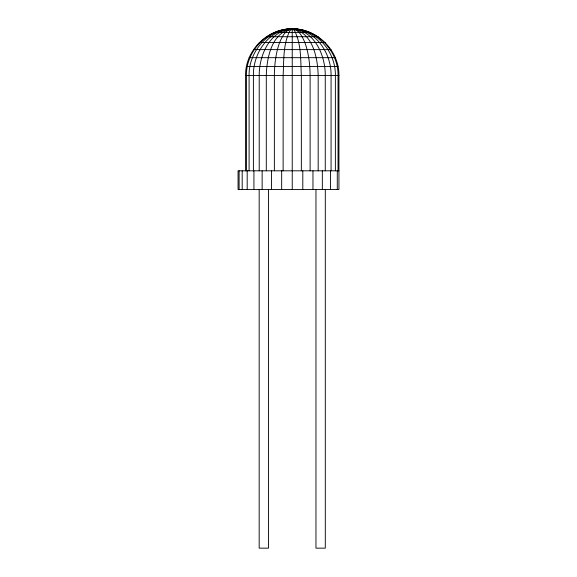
<?xml version="1.0" encoding="UTF-8"?>
<svg xmlns="http://www.w3.org/2000/svg" width="577" height="577" viewBox="0 0 577 577"><rect width="100%" height="100%" fill="white"/><g stroke="black" fill="none" stroke-linecap="round" stroke-linejoin="round"><path stroke-width="0.87" d="M245.535 170.814L245.535 75.551C245.16 50.574 267.266 28.475 292.236 28.85C317.206 28.475 339.312 50.574 338.937 75.551L338.937 189.494L238.063 189.494L238.063 170.814L338.937 170.814M338.035 170.814L338.035 75.551C338.454 50.92 317.069 28.525 292.236 28.85L290.462 29.744C282.824 43.499 283.978 60.296 283.127 75.551L283.127 170.814M335.381 170.814L335.381 75.551C335.864 51.93 316.65 28.727 292.236 28.85C285.319 29.672 282.059 36.878 279.6 42.525C275.784 53.091 274.501 64.372 274.363 75.551L274.363 170.814M331.068 170.814L331.068 75.551C331.537 53.574 315.922 29.211 292.236 28.85C271.565 32.197 266.754 58.025 266.293 75.551L266.293 170.814M325.255 170.814L325.255 75.551C325.457 55.709 314.782 30.228 292.236 28.85C269.69 30.228 259.015 55.709 259.217 75.551L259.217 170.814M318.179 170.814L318.179 75.551C317.718 58.025 312.907 32.197 292.236 28.85C268.55 29.211 252.935 53.574 253.404 75.551L253.404 170.814M310.109 170.814L310.109 75.551C309.972 64.372 308.688 53.091 304.872 42.525C302.413 36.878 299.153 29.672 292.236 28.85C267.822 28.727 248.608 51.93 249.091 75.551L249.091 170.814M301.345 170.814L301.345 75.551C300.487 60.296 301.641 43.499 294.01 29.744L292.236 28.85C267.403 28.525 246.018 50.92 246.437 75.551L246.437 170.814M283.127 29.744L301.345 29.744M274.363 32.406L310.109 32.406M266.293 36.719L318.179 36.719M259.217 42.525L325.255 42.525M253.404 49.608L331.068 49.608M249.091 57.678L335.381 57.678M246.437 66.442L338.035 66.442M245.535 75.551L338.937 75.551M337.278 170.814L337.278 189.494M330.542 170.814L330.542 189.494M325.298 189.494L325.298 548.15L315.958 548.15L315.958 189.494M322.334 170.814L322.334 189.494M312.965 170.814L312.965 189.494M302.802 170.814L302.802 189.494M292.236 28.85L292.236 189.494M281.67 170.814L281.67 189.494M271.507 170.814L271.507 189.494M268.514 189.494L268.514 548.15L259.174 548.15L259.174 189.494M262.138 170.814L262.138 189.494M253.93 170.814L253.93 189.494M247.194 170.814L247.194 189.494M242.189 170.814L242.189 189.494M239.109 170.814L239.109 189.494"/></g></svg>
